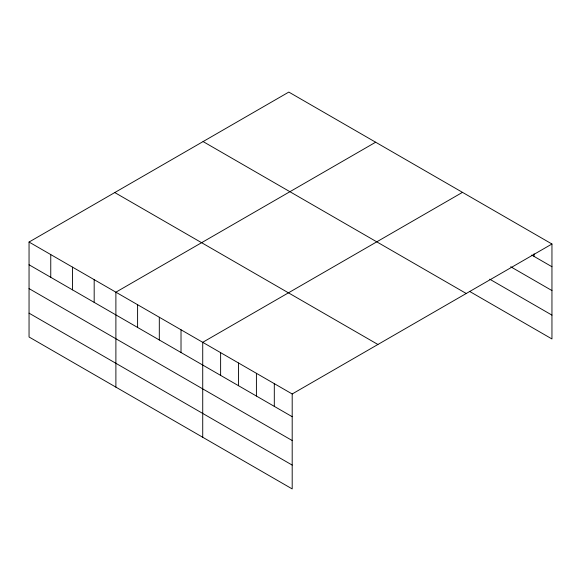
<?xml version="1.0" encoding="UTF-8"?>
<svg xmlns="http://www.w3.org/2000/svg" width="581" height="581" viewBox="0 0 581 581"><rect width="100%" height="100%" fill="white"/><g stroke="black" fill="none" stroke-linecap="round" stroke-linejoin="round"><path stroke-width="0.87" d="M29.05 242.045L292.192 393.976L292.192 488.919L29.05 336.995L29.05 242.045L288.808 92.081L551.95 244.005L551.95 338.955L469.484 291.342M375.646 142.214L115.888 292.185L115.888 387.128M462.483 192.355L202.725 342.318L202.725 437.268M292.192 393.976L551.95 244.005M531.724 255.059L551.95 266.737M510.714 266.759L551.95 290.565M489.71 279.185L551.95 315.12M203.089 141.568L466.231 293.492M114.769 192.558L377.911 344.482M29.05 264.776L292.192 416.7M29.05 288.604L292.192 440.536M29.05 313.159L292.192 465.09M534.055 253.781L534.055 256.403M274.305 383.642L274.305 406.373M256.41 373.314L256.41 396.039M238.515 362.98L238.515 385.711M220.62 352.652L220.62 375.377M181.018 329.783L181.018 352.514M159.31 317.248L159.31 339.979M137.595 304.72L137.595 327.444M94.18 279.65L94.18 302.374M72.472 267.115L72.472 289.846M50.758 254.58L50.758 277.311"/></g></svg>
